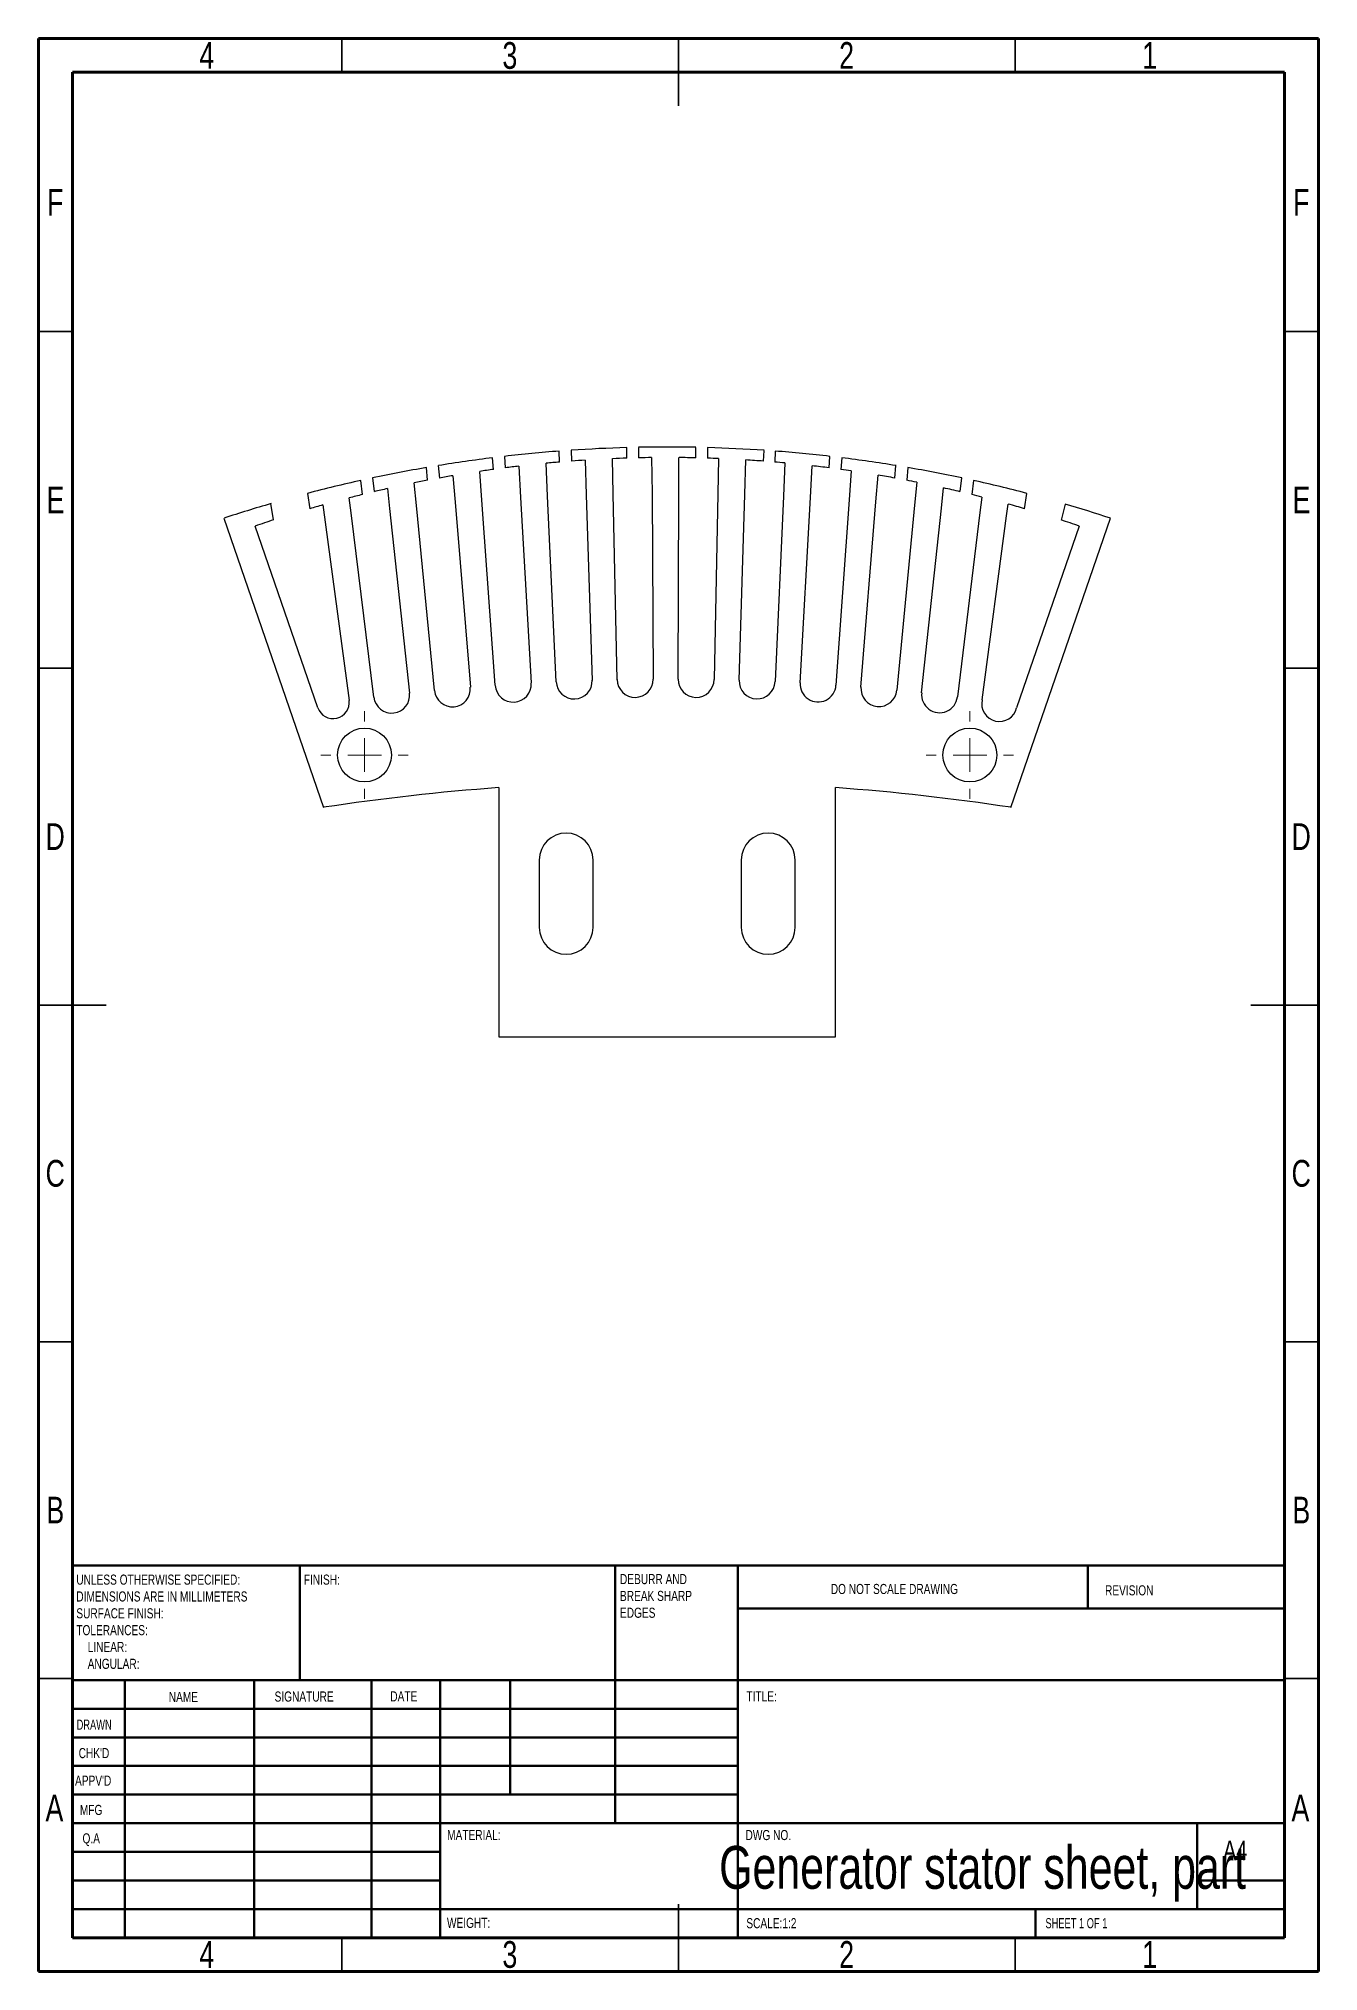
# Model space of a CAD drawing. Header units: millimetres. Extents: x 15 to 205, y 5 to 292.
import ezdxf

# ---------------------------------------------------------------- set-up
doc = ezdxf.new("R2010")
doc.units = ezdxf.units.MM
doc.styles.add('SLDTEXTSTYLE0', font='TXT', dxfattribs={"width": 0.75})
doc.styles.add('SLDTEXTSTYLE1', font='TXT', dxfattribs={"width": 0.686449})
doc.styles.add('SLDTEXTSTYLE2', font='TXT', dxfattribs={"width": 0.6875})

# ---------------------------------------------------------------- blocks, each defined once
blk = doc.blocks.new('SW_NOTE_0')
at = {"color": 0, "linetype": 'Continuous', "lineweight": 0, "char_height": 1.5, "attachment_point": 1, "style": 'SLDTEXTSTYLE0'}
for s, insert in [('UNLESS OTHERWISE SPECIFIED:', (0, 1.93)), ('DIMENSIONS ARE IN MILLIMETERS', (0, -0.57)), ('TOLERANCES:', (0, -5.57)), ('SURFACE FINISH:', (0, -3.07)), ('LINEAR:', (1.69, -8.07)), ('ANGULAR:', (1.69, -10.57))]:
    blk.add_mtext(s, dxfattribs=dict(at, insert=insert))
blk = doc.blocks.new('SW_NOTE_0_1')
at = {"color": 0, "linetype": 'Continuous', "lineweight": 0, "char_height": 1.5, "attachment_point": 1, "style": 'SLDTEXTSTYLE0'}
for s, insert in [('DEBURR AND', (0, 1.93)), ('BREAK SHARP', (0, -0.57)), ('EDGES', (0, -3.07))]:
    blk.add_mtext(s, dxfattribs=dict(at, insert=insert))
blk = doc.blocks.new('SW_CENTERMARKSYMBOL_0')
at = {"color": 0, "linetype": 'Continuous', "lineweight": 18}
for p, q in [((0, 5), (0, 6.5)), ((-5, 0), (-6.5, 0)), ((0, 0), (-2.5, 0)), ((0, 0), (0, 2.5)), ((0, 0), (0, -2.5)), ((0, 0), (2.5, 0)), ((5, 0), (6.5, 0)), ((0, -5), (0, -6.5))]:
    blk.add_line(p, q, dxfattribs=at)
blk = doc.blocks.new('SW_CENTERMARKSYMBOL_1')
at = {"color": 0, "linetype": 'Continuous', "lineweight": 18}
for p, q in [((0, 5), (0, 6.5)), ((-5, 0), (-6.5, 0)), ((0, 0), (-2.5, 0)), ((0, 0), (0, 2.5)), ((0, 0), (0, -2.5)), ((0, 0), (2.5, 0)), ((5, 0), (6.5, 0)), ((0, -5), (0, -6.5))]:
    blk.add_line(p, q, dxfattribs=at)

msp = doc.modelspace()

# ---------------------------------------------------------------- linework, layer by layer
at = {"color": 7, "linetype": 'Continuous', "lineweight": 70}
for p, q in [((15, 5), (15, 292)), ((15, 292), (205, 292)), ((205, 292), (205, 5)), ((20, 10), (20, 287)), ((20, 287), (200, 287)), ((200, 287), (200, 10)), ((200, 10), (20, 10)), ((205, 5), (15, 5))]:
    msp.add_line(p, q, dxfattribs=at)
at = {"color": 7, "linetype": 'Continuous', "lineweight": 35}
for p, q in [((60, 287), (60, 292)), ((110, 292), (110, 282)), ((110, 287), (110, 292)), ((160, 287), (160, 292)), ((20, 248.5), (15, 248.5)), ((200, 248.5), (205, 248.5)), ((20, 198.5), (15, 198.5)), ((200, 198.5), (205, 198.5)), ((15, 148.5), (25, 148.5)), ((20, 148.5), (15, 148.5)), ((205, 148.5), (195, 148.5)), ((200, 148.5), (205, 148.5)), ((20, 98.5), (15, 98.5)), ((200, 98.5), (205, 98.5)), ((20, 48.5), (15, 48.5)), ((200, 48.5), (205, 48.5)), ((110, 5), (110, 15)), ((60, 10), (60, 5)), ((110, 10), (110, 5)), ((160, 10), (160, 5))]:
    msp.add_line(p, q, dxfattribs=at)
at = {"color": 7, "linetype": 'Continuous', "lineweight": 25}
for p, q in [((82.52, 228.03), (82.4, 229.75)), ((84.18, 229.96), (84.28, 228.27)), ((92.35, 229.12), (92.28, 230.74)), ((94.07, 230.87), (94.13, 229.27)), ((100.31, 224.39), (100.2, 229.63)), ((102.31, 229.7), (102.31, 231.27)), ((104.07, 231.31), (104.07, 229.75)), ((106.01, 229.79), (106.07, 224.46)), ((110.07, 224.47), (110.07, 229.79)), ((112.56, 229.75), (112.56, 231.31)), ((114.32, 231.27), (114.32, 229.7)), ((115.93, 229.65), (115.83, 224.4)), ((122.61, 229.26), (122.71, 230.86)), ((124.35, 230.74), (124.28, 229.12)), ((132.35, 228.27), (132.45, 229.96)), ((134.23, 229.75), (134.12, 228.03)), ((64.59, 226.76), (64.82, 224.73)), ((72.75, 226.42), (72.58, 228.3)), ((74.34, 228.59), (74.5, 226.75)), ((76.5, 227.1), (76.83, 223.17)), ((80.82, 223.48), (80.51, 227.74)), ((86.3, 228.51), (86.56, 223.85)), ((90.56, 224.06), (90.33, 228.94)), ((96.16, 229.41), (96.31, 224.28)), ((119.83, 224.3), (119.98, 229.44)), ((125.81, 228.99), (125.59, 224.08)), ((129.58, 223.88), (129.84, 228.57)), ((135.63, 227.82), (135.33, 223.52)), ((139.32, 223.21), (139.64, 227.19)), ((142.13, 226.75), (142.29, 228.59)), ((144.06, 228.3), (143.88, 226.42)), ((151.82, 224.73), (152.05, 226.76)), ((54.93, 224.47), (55.25, 222.2)), ((63.08, 224.31), (62.84, 226.38)), ((66.79, 225.18), (67.11, 222.25)), ((71.09, 222.66), (70.76, 226.03)), ((91.84, 196.51), (90.56, 224.06)), ((96.31, 224.28), (97.18, 196.71)), ((100.89, 196.81), (100.31, 224.39)), ((106.07, 224.46), (106.23, 196.88)), ((109.94, 196.89), (110.07, 224.47)), ((115.83, 224.4), (115.29, 196.82)), ((119, 196.73), (119.83, 224.3)), ((125.59, 224.08), (124.34, 196.53)), ((128.05, 196.34), (129.58, 223.88)), ((145.38, 226.13), (145.05, 222.71)), ((149.03, 222.3), (149.35, 225.29)), ((153.8, 226.38), (153.55, 224.31)), ((155.04, 223.93), (154.76, 221.65)), ((161.39, 222.2), (161.71, 224.47)), ((49.87, 220.54), (49.49, 222.96)), ((57.2, 222.76), (61.09, 193.74)), ((61.39, 221.59), (61.09, 223.8)), ((64.77, 194.21), (61.39, 221.59)), ((67.11, 222.25), (70.08, 194.83)), ((73.77, 195.21), (71.09, 222.66)), ((76.83, 223.17), (79.1, 195.69)), ((82.8, 195.97), (80.82, 223.48)), ((86.56, 223.85), (88.13, 196.32)), ((135.33, 223.52), (133.38, 196)), ((137.08, 195.72), (139.32, 223.21)), ((145.05, 222.71), (142.41, 195.25)), ((146.1, 194.87), (149.03, 222.3)), ((154.76, 221.65), (151.41, 194.27)), ((155.09, 193.8), (158.72, 221.14)), ((158.72, 221.14), (158.96, 222.89)), ((167.41, 222.88), (166.81, 220.52)), ((42.51, 220.79), (57.3, 177.85)), ((56.44, 192.64), (47.15, 219.63)), ((159.33, 177.85), (174.12, 220.79)), ((169.49, 219.63), (160.19, 192.64)), ((83.32, 180.78), (83.32, 143.78)), ((133.32, 143.78), (133.32, 180.78)), ((89.32, 170.03), (89.32, 160.03)), ((97.32, 160.03), (97.32, 170.03)), ((119.32, 170.03), (119.32, 160.03)), ((127.32, 160.03), (127.32, 170.03)), ((83.32, 143.78), (133.32, 143.78))]:
    msp.add_line(p, q, dxfattribs=at)
at = {"color": 7, "linetype": 'Continuous', "lineweight": 50}
for p, q in [((20, 65.25), (200, 65.25)), ((20, 65.25), (20, 10)), ((53.8, 48.25), (53.8, 65.25)), ((100.6, 65.25), (100.6, 27)), ((118.8, 65.25), (118.8, 10)), ((170.8, 58.88), (170.8, 65.25)), ((200, 58.88), (118.8, 58.88)), ((200, 48.25), (20, 48.25)), ((27.8, 48.25), (27.8, 10)), ((46.99, 48.25), (46.99, 10)), ((64.4, 48.25), (64.4, 10)), ((74.6, 10), (74.6, 48.25)), ((85, 31.25), (85, 48.25)), ((118.8, 44), (20, 44)), ((118.8, 39.75), (20, 39.75)), ((118.8, 35.5), (20, 35.5)), ((118.8, 31.25), (20, 31.25)), ((74.6, 27), (20, 27)), ((74.6, 27), (200, 27)), ((187, 14.25), (187, 27)), ((74.6, 22.75), (20, 22.75)), ((74.6, 18.5), (20, 18.5)), ((200, 18.5), (187, 18.5)), ((20, 14.25), (200, 14.25)), ((163, 10), (163, 14.25))]:
    msp.add_line(p, q, dxfattribs=at)
at = {"color": 7, "linetype": 'Continuous', "lineweight": 25}
for centre in [(63.38, 185.62), (153.26, 185.62)]:
    msp.add_circle(centre, 4, dxfattribs=at)
for centre, radius, start, end in [((108.32, 20.81), 210.55, 97.0705, 99.2859), ((108.32, 20.81), 210.55, 94.3672, 96.5831), ((108.32, 20.81), 210.55, 91.6344, 93.8798), ((108.32, 40.8), 189, 91.8208, 92.4606), ((108.32, 20.81), 210.55, 88.8445, 91.1555), ((108.32, 40.8), 189, 90.7005, 91.2872), ((108.32, 40.8), 189, 88.7128, 89.4681), ((108.32, 20.81), 210.55, 86.0806, 88.3656), ((108.32, 40.8), 189, 87.6903, 88.1792), ((108.32, 20.81), 210.55, 83.4169, 85.6328), ((108.32, 20.81), 210.55, 80.7141, 82.9295), ((108.32, 20.81), 210.55, 99.7731, 101.9879), ((108.32, 40.8), 189, 99.6905, 100.3057), ((108.32, 40.8), 189, 97.8462, 98.4608), ((108.32, 40.8), 189, 96.6902, 97.3052), ((108.32, 40.8), 189, 94.846, 95.4606), ((108.32, 40.8), 189, 93.6887, 94.305), ((108.32, 40.8), 189, 85.6615, 86.4608), ((108.32, 40.8), 189, 84.6904, 85.154), ((108.32, 40.8), 189, 82.6948, 83.4608), ((108.32, 40.8), 189, 81.6902, 82.1538), ((108.32, 40.8), 189, 79.6943, 80.4605), ((108.32, 20.81), 210.55, 78.0121, 80.2269), ((108.32, 20.81), 210.55, 102.475, 104.6889), ((108.32, 40.8), 189, 103.8477, 104.4709), ((108.32, 40.8), 189, 102.6912, 103.3066), ((108.32, 40.8), 189, 100.8468, 101.4613), ((108.32, 40.8), 189, 78.6897, 79.1532), ((108.32, 40.8), 189, 76.6934, 77.4598), ((108.32, 40.8), 189, 75.6888, 76.1523), ((108.32, 20.81), 210.55, 75.3111, 77.525), ((108.32, 20.81), 210.53, 106.2245, 108.2129), ((108.32, 40.8), 189, 105.6923, 106.3079), ((108.32, 40.8), 189, 73.6921, 74.4585), ((108.32, 20.81), 210.53, 71.7871, 73.6987), ((108.32, 40.8), 189, 108.012, 108.8839), ((108.32, 40.8), 189, 71.1161, 71.9724), ((76.43, 195.45), 2.67, 185.1467, 5.1467), ((85.46, 196.14), 2.67, 183.6867, 3.6867), ((94.51, 196.61), 2.67, 182.2267, 2.2267), ((103.56, 196.85), 2.67, 180.7667, 0.7667), ((112.62, 196.85), 2.67, 179.3067, 359.3067), ((121.67, 196.63), 2.67, 177.8467, 357.8467), ((130.72, 196.17), 2.67, 176.3867, 356.3867), ((139.75, 195.49), 2.67, 174.9267, 354.9267), ((58.71, 193.42), 2.4, 199, 7.6359), ((67.42, 194.52), 2.67, 186.6067, 6.6067), ((148.76, 194.57), 2.67, 173.4667, 353.4667), ((157.64, 193.22), 2.62, 167.1796, 347.1796), ((108.32, -158.54), 340.24, 94.2138, 98.6235), ((108.32, -158.54), 340.24, 81.3765, 85.7862), ((93.32, 170.03), 4, 0, 180), ((123.32, 170.03), 4, 0, 180), ((93.32, 160.03), 4, 180, 0), ((123.32, 160.03), 4, 180, 0)]:
    msp.add_arc(centre, radius, start, end, dxfattribs=at)

# ---------------------------------------------------------------- block references
at = {"color": 7, "linetype": 'Continuous', "lineweight": 0}
for name, p in [('SW_CENTERMARKSYMBOL_0', (63.38, 185.62)), ('SW_CENTERMARKSYMBOL_1', (153.26, 185.62)), ('SW_NOTE_0', (20.59, 61.99)), ('SW_NOTE_0_1', (101.31, 62.07))]:
    msp.add_blockref(name, p, dxfattribs=at)

# ---------------------------------------------------------------- texts
for s, insert, char_height, attachment_point, style in [('4', (39.96, 291.49), 3.97, 2, 'SLDTEXTSTYLE0'), ('3', (84.96, 291.49), 3.97, 2, 'SLDTEXTSTYLE0'), ('2', (134.96, 291.49), 3.97, 2, 'SLDTEXTSTYLE0'), ('1', (179.96, 291.49), 3.97, 2, 'SLDTEXTSTYLE0'), ('F', (17.46, 269.68), 3.97, 2, 'SLDTEXTSTYLE0'), ('F', (202.46, 269.68), 3.97, 2, 'SLDTEXTSTYLE0'), ('E', (17.51, 225.49), 3.97, 2, 'SLDTEXTSTYLE0'), ('E', (202.51, 225.49), 3.97, 2, 'SLDTEXTSTYLE0'), ('D', (17.45, 175.49), 3.97, 2, 'SLDTEXTSTYLE0'), ('D', (202.45, 175.49), 3.97, 2, 'SLDTEXTSTYLE0'), ('C', (17.46, 125.49), 3.97, 2, 'SLDTEXTSTYLE0'), ('C', (202.46, 125.49), 3.97, 2, 'SLDTEXTSTYLE0'), ('B', (17.47, 75.49), 3.97, 2, 'SLDTEXTSTYLE0'), ('B', (202.47, 75.49), 3.97, 2, 'SLDTEXTSTYLE0'), ('FINISH:', (54.37, 63.92), 1.5, 1, 'SLDTEXTSTYLE0'), ('DO NOT SCALE DRAWING', (132.61, 62.53), 1.5, 1, 'SLDTEXTSTYLE0'), ('REVISION', (173.33, 62.33), 1.5, 1, 'SLDTEXTSTYLE0'), ('NAME', (34.32, 46.5), 1.5, 1, 'SLDTEXTSTYLE0'), ('SIGNATURE', (50.03, 46.56), 1.5, 1, 'SLDTEXTSTYLE0'), ('DATE', (67.21, 46.58), 1.5, 1, 'SLDTEXTSTYLE0'), ('TITLE:', (120.09, 46.58), 1.5, 1, 'SLDTEXTSTYLE0'), ('DRAWN', (20.64, 42.38), 1.5, 1, 'SLDTEXTSTYLE1'), ("CHK'D", (20.94, 38.16), 1.5, 1, 'SLDTEXTSTYLE0'), ("APPV'D", (20.4, 34.07), 1.5, 1, 'SLDTEXTSTYLE0'), ('A', (17.34, 31.24), 3.97, 2, 'SLDTEXTSTYLE0'), ('MFG', (21.12, 29.72), 1.5, 1, 'SLDTEXTSTYLE0'), ('A', (202.34, 31.24), 3.97, 2, 'SLDTEXTSTYLE0'), ('MATERIAL:', (75.65, 25.99), 1.5, 1, 'SLDTEXTSTYLE0'), ('DWG NO.', (119.95, 25.99), 1.5, 1, 'SLDTEXTSTYLE0'), ('Q.A', (21.51, 25.5), 1.5, 1, 'SLDTEXTSTYLE0'), ('Generator stator sheet, part', (155.15, 23.61), 6.35, 2, 'SLDTEXTSTYLE0'), ('A4', (190.87, 24.41), 2.91, 1, 'SLDTEXTSTYLE0'), ('WEIGHT:', (75.62, 12.95), 1.499, 1, 'SLDTEXTSTYLE0'), ('SCALE:1:2', (120.07, 12.9), 1.5, 1, 'SLDTEXTSTYLE0'), ('SHEET 1 OF 1', (164.48, 12.9), 1.5, 1, 'SLDTEXTSTYLE2'), ('4', (39.96, 9.49), 3.97, 2, 'SLDTEXTSTYLE0'), ('3', (84.96, 9.49), 3.97, 2, 'SLDTEXTSTYLE0'), ('2', (134.96, 9.49), 3.97, 2, 'SLDTEXTSTYLE0'), ('1', (179.96, 9.49), 3.97, 2, 'SLDTEXTSTYLE0')]:
    msp.add_mtext(s, dxfattribs=dict(at, insert=insert, char_height=char_height, attachment_point=attachment_point, style=style))

doc.saveas('drawing.dxf')
